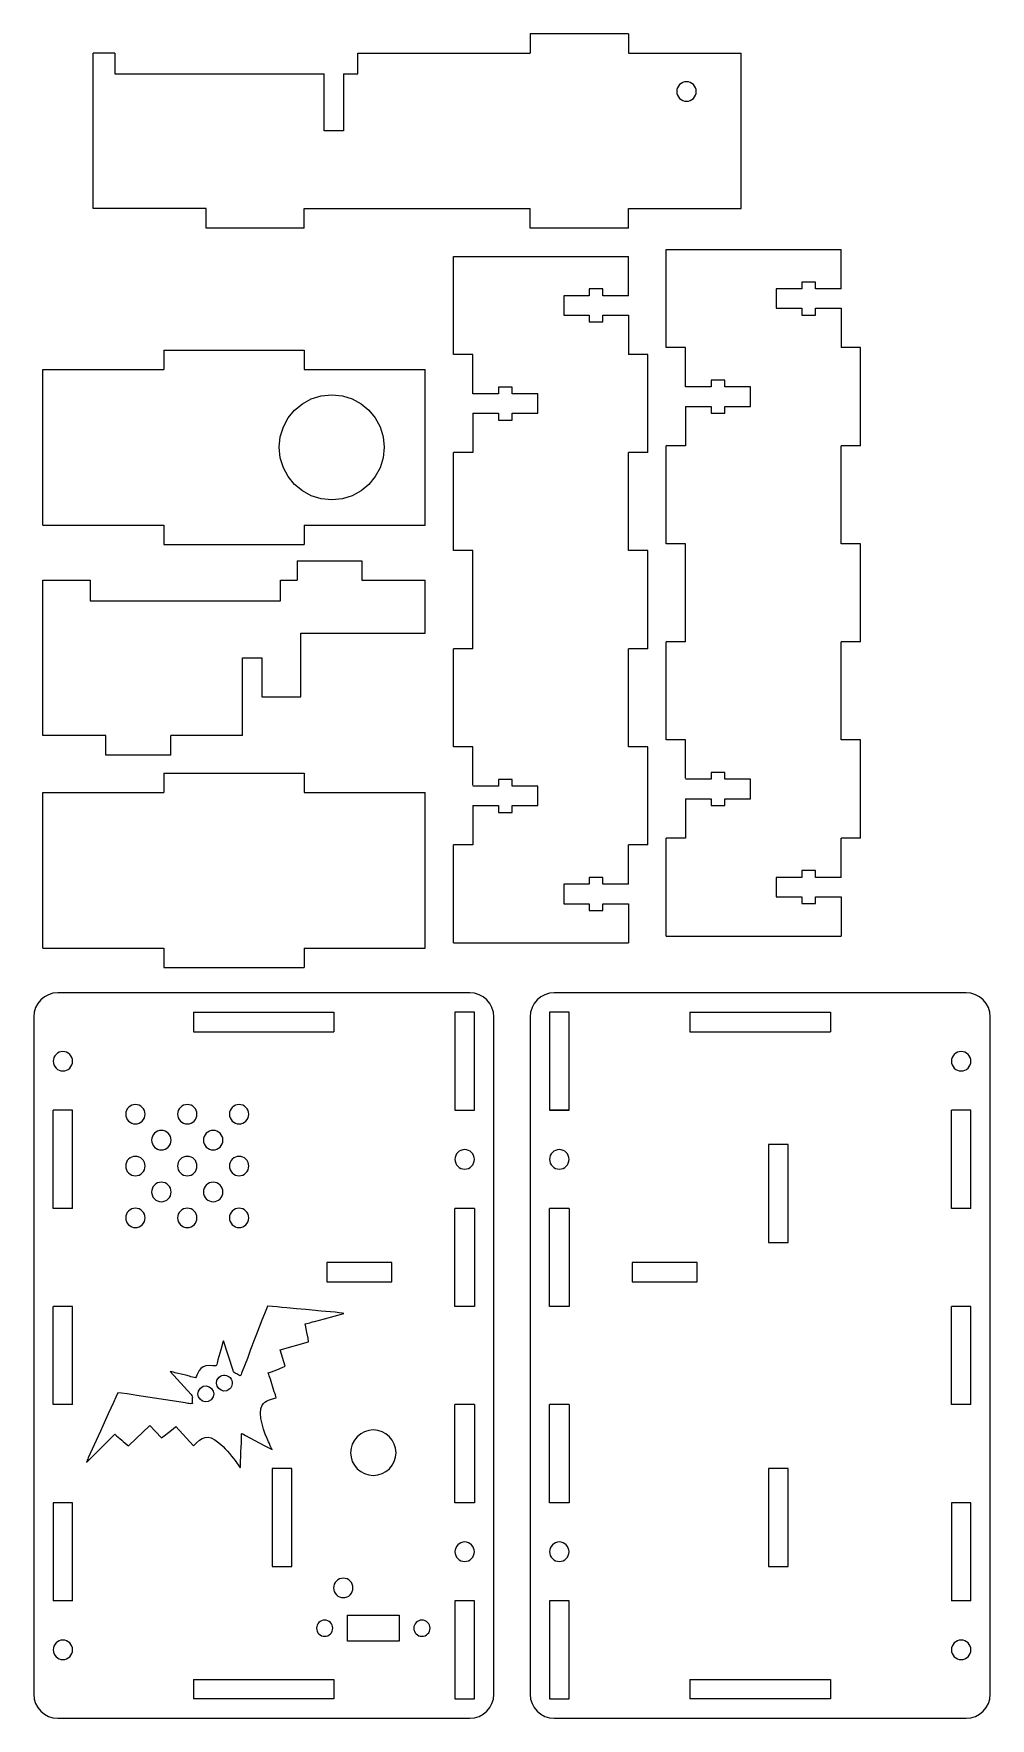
# Model space of a CAD drawing. Extents: x -93 to 54, y -134 to 126.
import ezdxf

# ---------------------------------------------------------------- set-up
doc = ezdxf.new("R2010")
doc.units = 0
doc.layers.add('LAYER_1', color=7, linetype='CONTINUOUS')

msp = doc.modelspace()

# ---------------------------------------------------------------- linework, layer by layer
at = {"layer": 'LAYER_1'}
for points in [[(-1.71, 126.18), (-16.85, 126.18)], [(-16.85, 126.18), (-16.85, 123.18)], [(-1.71, 126.18), (-1.71, 123.18)], [(-66.85, 96.18), (-66.85, 99.18)], [(-51.71, 96.18), (-51.71, 99.18)], [(-16.85, 96.18), (-16.85, 99.18)], [(-1.71, 96.18), (-1.71, 99.18)], [(-51.71, 96.18), (-66.85, 96.18)], [(-1.71, 96.18), (-16.85, 96.18)], [(-28.69, 91.81), (-1.69, 91.81)], [(-28.69, 76.66), (-28.69, 91.81)], [(-1.69, 85.73), (-1.69, 91.81)], [(4.12, 92.87), (31.12, 92.87)], [(4.12, 77.72), (4.12, 92.87)], [(31.12, 86.79), (31.12, 92.87)], [(-1.69, 85.73), (-5.64, 85.73), (-5.64, 86.78), (-7.74, 86.78), (-7.74, 85.73), (-11.69, 85.73), (-11.69, 82.73), (-7.74, 82.73), (-7.74, 81.68), (-5.64, 81.68), (-5.64, 82.73), (-1.69, 82.73)], [(31.12, 86.79), (27.16, 86.79), (27.16, 87.84), (25.06, 87.84), (25.06, 86.79), (21.12, 86.79), (21.12, 83.79), (25.06, 83.79), (25.06, 82.74), (27.16, 82.74), (27.16, 83.79), (31.12, 83.79)], [(-73.41, 77.33), (-73.41, 74.33)], [(-73.41, 77.33), (-51.74, 77.33)], [(-51.74, 77.33), (-51.74, 74.33)], [(-25.69, 76.66), (-28.69, 76.66)], [(-25.69, 70.59), (-25.69, 76.66)], [(1.31, 76.66), (-1.69, 76.66)], [(1.31, 61.52), (1.31, 76.66)], [(7.12, 77.72), (4.12, 77.72)], [(7.12, 71.65), (7.12, 77.72)], [(34.12, 77.72), (31.12, 77.72)], [(34.12, 62.58), (34.12, 77.72)], [(-92.07, 74.33), (-73.41, 74.33)], [(-92.07, 50.33), (-92.07, 74.33)], [(-51.74, 74.33), (-33.08, 74.33)], [(-33.08, 50.33), (-33.08, 74.33)], [(-25.69, 67.59), (-21.74, 67.59), (-21.74, 66.54), (-19.64, 66.54), (-19.64, 67.59), (-15.69, 67.59), (-15.69, 70.59), (-19.64, 70.59), (-19.64, 71.64), (-21.74, 71.64), (-21.74, 70.59), (-25.69, 70.59)], [(7.12, 68.65), (11.07, 68.65), (11.07, 67.6), (13.17, 67.6), (13.17, 68.65), (17.12, 68.65), (17.12, 71.65), (13.17, 71.65), (13.17, 72.7), (11.07, 72.7), (11.07, 71.65), (7.12, 71.65)], [(4.12, 47.44), (4.12, 62.58)], [(7.12, 62.58), (4.12, 62.58)], [(31.12, 47.44), (31.12, 62.58)], [(34.12, 62.58), (31.12, 62.58)], [(-28.69, 46.38), (-28.69, 61.52)], [(-25.69, 61.52), (-28.69, 61.52)], [(-1.69, 46.38), (-1.69, 61.52)], [(1.31, 61.52), (-1.69, 61.52)], [(-92.07, 50.33), (-73.41, 50.33)], [(-73.41, 50.33), (-73.41, 47.33)], [(-51.74, 50.33), (-51.74, 47.33)], [(-51.74, 50.33), (-33.08, 50.33)], [(-73.41, 47.33), (-51.74, 47.33)], [(7.12, 47.44), (4.12, 47.44)], [(7.12, 32.3), (7.12, 47.44)], [(34.12, 47.44), (31.12, 47.44)], [(34.12, 32.3), (34.12, 47.44)], [(-52.82, 44.82), (-52.82, 41.83)], [(-52.82, 44.82), (-42.82, 44.82)], [(-42.82, 44.82), (-42.82, 41.83)], [(-25.69, 46.38), (-28.69, 46.38)], [(-25.69, 31.24), (-25.69, 46.38)], [(1.31, 46.38), (-1.69, 46.38)], [(1.31, 31.24), (1.31, 46.38)], [(-92.07, 41.83), (-84.75, 41.83)], [(-92.07, 17.83), (-92.07, 41.83)], [(-42.82, 41.83), (-33.07, 41.83)], [(-33.07, 33.63), (-33.07, 41.83)], [(-28.69, 16.09), (-28.69, 31.24)], [(-25.69, 31.24), (-28.69, 31.24)], [(-1.69, 16.09), (-1.69, 31.24)], [(1.31, 31.24), (-1.69, 31.24)], [(4.12, 17.15), (4.12, 32.3)], [(7.12, 32.3), (4.12, 32.3)], [(31.12, 17.15), (31.12, 32.3)], [(34.12, 32.3), (31.12, 32.3)], [(-82.32, 17.83), (-92.07, 17.83)], [(-82.32, 14.83), (-82.32, 17.83)], [(-61.27, 17.83), (-72.32, 17.83)], [(-72.32, 14.83), (-72.32, 17.83)], [(-25.69, 16.09), (-28.69, 16.09)], [(-25.69, 10.17), (-25.69, 16.09)], [(1.31, 16.09), (-1.69, 16.09)], [(1.31, 0.95), (1.31, 16.09)], [(7.12, 17.15), (4.12, 17.15)], [(7.12, 11.23), (7.12, 17.15)], [(34.12, 17.15), (31.12, 17.15)], [(34.12, 2.01), (34.12, 17.15)], [(-72.32, 14.83), (-82.32, 14.83)], [(-73.41, 12.02), (-73.41, 9.03)], [(-73.41, 12.02), (-51.74, 12.02)], [(-51.74, 12.02), (-51.74, 9.03)], [(-25.69, 7.02), (-21.74, 7.02), (-21.74, 5.97), (-19.64, 5.97), (-19.64, 7.02), (-15.69, 7.02), (-15.69, 10.02), (-19.64, 10.02), (-19.64, 11.07), (-21.74, 11.07), (-21.74, 10.02), (-25.69, 10.02)], [(7.12, 8.08), (11.07, 8.08), (11.07, 7.03), (13.17, 7.03), (13.17, 8.08), (17.12, 8.08), (17.12, 11.08), (13.17, 11.08), (13.17, 12.13), (11.07, 12.13), (11.07, 11.08), (7.12, 11.08)], [(-92.07, 9.03), (-73.41, 9.03)], [(-92.07, -14.97), (-92.07, 9.03)], [(-51.74, 9.03), (-33.08, 9.03)], [(-33.08, -14.97), (-33.08, 9.03)], [(-28.69, -14.19), (-28.69, 0.95)], [(-25.69, 0.95), (-28.69, 0.95)], [(-1.69, -5.12), (-1.69, 0.95)], [(1.31, 0.95), (-1.69, 0.95)], [(4.12, -13.13), (4.12, 2.01)], [(7.12, 2.01), (4.12, 2.01)], [(31.12, -4.06), (31.12, 2.01)], [(34.12, 2.01), (31.12, 2.01)], [(-1.69, -5.12), (-5.64, -5.12), (-5.64, -4.07), (-7.74, -4.07), (-7.74, -5.12), (-11.69, -5.12), (-11.69, -8.12), (-7.74, -8.12), (-7.74, -9.17), (-5.64, -9.17), (-5.64, -8.12), (-1.69, -8.12)], [(31.12, -4.06), (27.16, -4.06), (27.16, -3.01), (25.06, -3.01), (25.06, -4.06), (21.12, -4.06), (21.12, -7.06), (25.06, -7.06), (25.06, -8.11), (27.16, -8.11), (27.16, -7.06), (31.12, -7.06)], [(-92.07, -14.97), (-73.41, -14.97)], [(-73.41, -14.97), (-73.41, -17.97)], [(-51.74, -14.97), (-51.74, -17.97)], [(-51.74, -14.97), (-33.08, -14.97)], [(-28.69, -14.19), (-1.69, -14.19)], [(4.12, -13.13), (31.12, -13.13)], [(-73.41, -17.97), (-51.74, -17.97)], [(-68.8, -24.88), (-68.8, -27.88)], [(-47.13, -24.88), (-47.13, -27.88)], [(7.8, -24.88), (7.8, -27.88)], [(29.47, -24.88), (29.47, -27.88)], [(-68.8, -27.88), (-47.13, -27.88)], [(7.8, -27.88), (29.47, -27.88)], [(-87.46, -40.02), (-90.46, -40.02)], [(-87.46, -40.02), (-90.46, -40.02)], [(-87.46, -55.16), (-87.46, -40.02)], [(-10.86, -40.02), (-13.86, -40.02)], [(-10.86, -40.02), (-13.86, -40.02)], [(51.14, -40.02), (48.14, -40.02)], [(51.14, -40.02), (48.14, -40.02)], [(51.14, -55.16), (51.14, -40.02)], [(-87.46, -55.16), (-90.46, -55.16)], [(-28.46, -70.3), (-28.46, -55.16)], [(-25.46, -55.16), (-28.46, -55.16)], [(-10.86, -55.16), (-13.86, -55.16)], [(-13.86, -70.3), (-13.86, -55.16)], [(51.14, -55.16), (48.14, -55.16)], [(-87.46, -70.3), (-90.46, -70.3)], [(-87.46, -85.45), (-87.46, -70.3)], [(-25.46, -70.3), (-28.46, -70.3)], [(-10.86, -70.3), (-13.86, -70.3)], [(51.14, -70.3), (48.14, -70.3)], [(51.14, -85.45), (51.14, -70.3)], [(-87.46, -85.45), (-90.46, -85.45)], [(-28.46, -100.59), (-28.46, -85.45)], [(-25.46, -85.45), (-28.46, -85.45)], [(-10.86, -85.45), (-13.86, -85.45)], [(-13.86, -100.59), (-13.86, -85.45)], [(51.14, -85.45), (48.14, -85.45)], [(-87.46, -100.59), (-90.46, -100.59)], [(-87.46, -115.73), (-87.46, -100.59)], [(-25.46, -100.59), (-28.46, -100.59)], [(-10.86, -100.59), (-13.86, -100.59)], [(51.14, -100.59), (48.14, -100.59)], [(51.14, -115.73), (51.14, -100.59)], [(-87.46, -115.73), (-90.46, -115.73)], [(-25.46, -115.74), (-28.46, -115.74)], [(-10.86, -115.73), (-13.86, -115.73)], [(51.14, -115.73), (48.14, -115.73)], [(51.14, -115.74), (48.14, -115.74)], [(51.14, -115.74), (48.14, -115.74)], [(-68.8, -127.87), (-68.8, -130.88)], [(-68.8, -127.87), (-47.13, -127.87)], [(-47.13, -127.87), (-47.13, -130.88)], [(7.8, -127.87), (7.8, -130.88)], [(7.8, -127.87), (29.47, -127.87)], [(29.47, -127.87), (29.47, -130.88)]]:
    msp.add_lwpolyline(points, dxfattribs=at)
at = {"layer": 'LAYER_1', "color": 250}
for points in [[(-84.28, 99.18), (-84.28, 123.18)], [(-80.97, 123.18), (-84.28, 123.18)], [(-80.97, 123.18), (-80.97, 119.99), (-48.64, 119.99)], [(-45.64, 119.99), (-43.47, 119.99), (-43.47, 123.18)], [(-43.47, 123.18), (-16.85, 123.18)], [(-1.71, 123.18), (5.51, 123.18)], [(5.51, 123.18), (15.72, 123.18)], [(15.72, 99.18), (15.72, 123.18)], [(-45.64, 119.99), (-45.64, 111.18), (-48.64, 111.18), (-48.64, 119.99)], [(-66.85, 99.18), (-84.28, 99.18)], [(-51.71, 99.18), (-16.85, 99.18)], [(-1.71, 99.18), (15.72, 99.18)], [(31.12, 83.79), (31.12, 77.72)], [(-1.69, 82.73), (-1.69, 76.66)], [(7.12, 68.65), (7.12, 62.58)], [(-25.69, 67.59), (-25.69, 61.52)], [(-84.75, 41.83), (-84.75, 38.63), (-55.39, 38.63), (-55.39, 41.83), (-52.82, 41.83)], [(-58.27, 23.83), (-52.27, 23.83), (-52.27, 33.63), (-33.07, 33.63)], [(-61.27, 17.83), (-61.27, 29.83), (-58.27, 29.83), (-58.27, 23.83)], [(7.12, 8.08), (7.12, 2.01)], [(-25.69, 7.02), (-25.69, 0.95)], [(31.12, -7.06), (31.12, -13.13)], [(-1.69, -8.12), (-1.69, -14.19)], [(-68.8, -24.88), (-47.13, -24.88)], [(7.8, -24.88), (29.47, -24.88)], [(-90.46, -55.16), (-90.46, -40.02)], [(48.14, -55.16), (48.14, -40.02)], [(-25.46, -55.16), (-25.46, -70.3)], [(-10.86, -55.16), (-10.86, -70.3)], [(-90.46, -85.45), (-90.46, -70.3)], [(48.14, -85.45), (48.14, -70.3)], [(-25.46, -85.45), (-25.46, -100.59)], [(-10.86, -85.45), (-10.86, -100.59)], [(-90.46, -100.59), (-90.46, -115.73)], [(48.14, -100.59), (48.14, -115.73)], [(-47.13, -130.88), (-68.8, -130.88)], [(29.47, -130.88), (7.8, -130.88)]]:
    msp.add_lwpolyline(points, dxfattribs=at)
for points in [[(7.26, 118.76), (6.96, 118.73), (6.68, 118.64), (6.42, 118.51), (6.2, 118.32), (6.01, 118.09), (5.87, 117.83), (5.79, 117.55), (5.76, 117.26), (5.79, 116.97), (5.87, 116.68), (6.01, 116.42), (6.2, 116.2), (6.42, 116.01), (6.68, 115.87), (6.96, 115.79), (7.26, 115.76), (7.55, 115.79), (7.83, 115.87), (8.09, 116.01), (8.32, 116.2), (8.5, 116.42), (8.64, 116.68), (8.73, 116.97), (8.76, 117.26), (8.73, 117.55), (8.64, 117.83), (8.5, 118.09), (8.32, 118.32), (8.09, 118.51), (7.83, 118.64), (7.55, 118.73)], [(-47.48, 70.43), (-45.84, 70.26), (-44.32, 69.79), (-42.95, 69.04), (-41.75, 68.05), (-40.76, 66.86), (-40.01, 65.48), (-39.54, 63.96), (-39.38, 62.33), (-39.54, 60.69), (-40.01, 59.17), (-40.76, 57.8), (-41.75, 56.6), (-42.95, 55.61), (-44.32, 54.86), (-45.84, 54.39), (-47.48, 54.23), (-49.11, 54.39), (-50.63, 54.86), (-52, 55.61), (-53.2, 56.6), (-54.19, 57.8), (-54.94, 59.17), (-55.41, 60.69), (-55.58, 62.33), (-55.41, 63.96), (-54.94, 65.48), (-54.19, 66.86), (-53.2, 68.05), (-52, 69.04), (-50.63, 69.79), (-49.11, 70.26), (-47.48, 70.43)], [(-26.19, -21.88), (-89.74, -21.88), (-90.49, -21.95), (-91.18, -22.17), (-91.82, -22.52), (-92.37, -22.97), (-92.82, -23.52), (-93.17, -24.16), (-93.39, -24.85), (-93.46, -25.6), (-93.46, -130.15), (-93.39, -130.9), (-93.17, -131.6), (-92.82, -132.23), (-92.37, -132.78), (-91.82, -133.24), (-91.18, -133.58), (-90.49, -133.8), (-89.74, -133.88), (-26.19, -133.88), (-25.44, -133.8), (-24.74, -133.58), (-24.11, -133.24), (-23.56, -132.78), (-23.1, -132.23), (-22.76, -131.6), (-22.54, -130.9), (-22.46, -130.15), (-22.46, -25.6), (-22.54, -24.85), (-22.76, -24.16), (-23.1, -23.52), (-23.56, -22.97), (-24.11, -22.52), (-24.74, -22.17), (-25.44, -21.95), (-26.19, -21.88)], [(50.41, -21.88), (-13.14, -21.88), (-13.89, -21.95), (-14.58, -22.17), (-15.22, -22.52), (-15.77, -22.97), (-16.22, -23.52), (-16.57, -24.16), (-16.79, -24.85), (-16.86, -25.6), (-16.86, -130.15), (-16.79, -130.9), (-16.57, -131.6), (-16.22, -132.23), (-15.77, -132.78), (-15.22, -133.24), (-14.58, -133.58), (-13.89, -133.8), (-13.14, -133.88), (50.41, -133.88), (51.16, -133.8), (51.86, -133.58), (52.49, -133.24), (53.04, -132.78), (53.5, -132.23), (53.84, -131.6), (54.06, -130.9), (54.14, -130.15), (54.14, -25.6), (54.06, -24.85), (53.84, -24.16), (53.5, -23.52), (53.04, -22.97), (52.49, -22.52), (51.86, -22.17), (51.16, -21.95), (50.41, -21.88)], [(-28.46, -40.02), (-25.46, -40.02), (-25.46, -24.88), (-28.46, -24.88), (-28.46, -40.02)], [(-13.86, -40.02), (-10.86, -40.02), (-10.86, -24.88), (-13.86, -24.88), (-13.86, -40.02)], [(-88.96, -30.95), (-89.26, -30.98), (-89.54, -31.06), (-89.8, -31.2), (-90.02, -31.39), (-90.21, -31.62), (-90.35, -31.88), (-90.43, -32.16), (-90.46, -32.45), (-90.43, -32.74), (-90.35, -33.02), (-90.21, -33.28), (-90.02, -33.51), (-89.8, -33.7), (-89.54, -33.84), (-89.26, -33.92), (-88.96, -33.95), (-88.67, -33.92), (-88.39, -33.84), (-88.13, -33.7), (-87.9, -33.51), (-87.72, -33.28), (-87.58, -33.02), (-87.49, -32.74), (-87.46, -32.45), (-87.49, -32.16), (-87.58, -31.88), (-87.72, -31.62), (-87.9, -31.39), (-88.13, -31.2), (-88.39, -31.06), (-88.67, -30.98)], [(49.64, -30.95), (49.34, -30.98), (49.06, -31.06), (48.8, -31.2), (48.58, -31.39), (48.39, -31.62), (48.25, -31.88), (48.17, -32.16), (48.14, -32.45), (48.17, -32.74), (48.25, -33.02), (48.39, -33.28), (48.58, -33.51), (48.8, -33.7), (49.06, -33.84), (49.34, -33.92), (49.64, -33.95), (49.93, -33.92), (50.21, -33.84), (50.47, -33.7), (50.7, -33.51), (50.88, -33.28), (51.02, -33.02), (51.11, -32.74), (51.14, -32.45), (51.11, -32.16), (51.02, -31.88), (50.88, -31.62), (50.7, -31.39), (50.47, -31.2), (50.21, -31.06), (49.93, -30.98)], [(-77.77, -39.13), (-78.06, -39.16), (-78.34, -39.24), (-78.6, -39.38), (-78.83, -39.57), (-79.02, -39.79), (-79.15, -40.05), (-79.24, -40.33), (-79.27, -40.63), (-79.24, -40.92), (-79.15, -41.2), (-79.02, -41.46), (-78.83, -41.69), (-78.6, -41.87), (-78.34, -42.01), (-78.06, -42.1), (-77.77, -42.13), (-77.48, -42.1), (-77.19, -42.01), (-76.93, -41.87), (-76.71, -41.69), (-76.52, -41.46), (-76.38, -41.2), (-76.3, -40.92), (-76.27, -40.63), (-76.3, -40.33), (-76.38, -40.05), (-76.52, -39.79), (-76.71, -39.57), (-76.93, -39.38), (-77.19, -39.24), (-77.48, -39.16)], [(-69.77, -39.13), (-70.06, -39.16), (-70.34, -39.24), (-70.6, -39.38), (-70.83, -39.57), (-71.02, -39.79), (-71.15, -40.05), (-71.24, -40.33), (-71.27, -40.63), (-71.24, -40.92), (-71.15, -41.2), (-71.02, -41.46), (-70.83, -41.69), (-70.6, -41.87), (-70.34, -42.01), (-70.06, -42.1), (-69.77, -42.13), (-69.48, -42.1), (-69.19, -42.01), (-68.93, -41.87), (-68.71, -41.69), (-68.52, -41.46), (-68.38, -41.2), (-68.3, -40.92), (-68.27, -40.63), (-68.3, -40.33), (-68.38, -40.05), (-68.52, -39.79), (-68.71, -39.57), (-68.93, -39.38), (-69.19, -39.24), (-69.48, -39.16)], [(-61.77, -39.13), (-62.06, -39.16), (-62.34, -39.24), (-62.6, -39.38), (-62.83, -39.57), (-63.02, -39.79), (-63.15, -40.05), (-63.24, -40.33), (-63.27, -40.63), (-63.24, -40.92), (-63.15, -41.2), (-63.02, -41.46), (-62.83, -41.69), (-62.6, -41.87), (-62.34, -42.01), (-62.06, -42.1), (-61.77, -42.13), (-61.48, -42.1), (-61.19, -42.01), (-60.93, -41.87), (-60.71, -41.69), (-60.52, -41.46), (-60.38, -41.2), (-60.3, -40.92), (-60.27, -40.63), (-60.3, -40.33), (-60.38, -40.05), (-60.52, -39.79), (-60.71, -39.57), (-60.93, -39.38), (-61.19, -39.24), (-61.48, -39.16)], [(-73.77, -43.13), (-74.06, -43.16), (-74.34, -43.24), (-74.6, -43.38), (-74.83, -43.57), (-75.02, -43.79), (-75.15, -44.05), (-75.24, -44.33), (-75.27, -44.63), (-75.24, -44.92), (-75.15, -45.2), (-75.02, -45.46), (-74.83, -45.69), (-74.6, -45.87), (-74.34, -46.01), (-74.06, -46.1), (-73.77, -46.13), (-73.48, -46.1), (-73.19, -46.01), (-72.93, -45.87), (-72.71, -45.69), (-72.52, -45.46), (-72.38, -45.2), (-72.3, -44.92), (-72.27, -44.63), (-72.3, -44.33), (-72.38, -44.05), (-72.52, -43.79), (-72.71, -43.57), (-72.93, -43.38), (-73.19, -43.24), (-73.48, -43.16)], [(-65.77, -43.13), (-66.06, -43.16), (-66.34, -43.24), (-66.6, -43.38), (-66.83, -43.57), (-67.02, -43.79), (-67.15, -44.05), (-67.24, -44.33), (-67.27, -44.63), (-67.24, -44.92), (-67.15, -45.2), (-67.02, -45.46), (-66.83, -45.69), (-66.6, -45.87), (-66.34, -46.01), (-66.06, -46.1), (-65.77, -46.13), (-65.48, -46.1), (-65.19, -46.01), (-64.93, -45.87), (-64.71, -45.69), (-64.52, -45.46), (-64.38, -45.2), (-64.3, -44.92), (-64.27, -44.63), (-64.3, -44.33), (-64.38, -44.05), (-64.52, -43.79), (-64.71, -43.57), (-64.93, -43.38), (-65.19, -43.24), (-65.48, -43.16)], [(-26.96, -46.09), (-27.26, -46.12), (-27.54, -46.21), (-27.8, -46.34), (-28.02, -46.53), (-28.21, -46.76), (-28.35, -47.02), (-28.43, -47.3), (-28.46, -47.59), (-28.43, -47.88), (-28.35, -48.17), (-28.21, -48.42), (-28.02, -48.65), (-27.8, -48.84), (-27.54, -48.98), (-27.26, -49.06), (-26.96, -49.09), (-26.67, -49.06), (-26.39, -48.98), (-26.13, -48.84), (-25.9, -48.65), (-25.72, -48.42), (-25.58, -48.17), (-25.49, -47.88), (-25.46, -47.59), (-25.49, -47.3), (-25.58, -47.02), (-25.72, -46.76), (-25.9, -46.53), (-26.13, -46.34), (-26.39, -46.21), (-26.67, -46.12)], [(-12.36, -46.09), (-12.66, -46.12), (-12.94, -46.21), (-13.2, -46.34), (-13.42, -46.53), (-13.61, -46.76), (-13.75, -47.02), (-13.83, -47.3), (-13.86, -47.59), (-13.83, -47.88), (-13.75, -48.17), (-13.61, -48.42), (-13.42, -48.65), (-13.2, -48.84), (-12.94, -48.98), (-12.66, -49.06), (-12.36, -49.09), (-12.07, -49.06), (-11.79, -48.98), (-11.53, -48.84), (-11.3, -48.65), (-11.12, -48.42), (-10.98, -48.17), (-10.89, -47.88), (-10.86, -47.59), (-10.89, -47.3), (-10.98, -47.02), (-11.12, -46.76), (-11.3, -46.53), (-11.53, -46.34), (-11.79, -46.21), (-12.07, -46.12)], [(19.94, -60.45), (22.94, -60.45), (22.94, -45.31), (19.94, -45.31), (19.94, -60.45)], [(-77.77, -47.13), (-78.06, -47.16), (-78.34, -47.24), (-78.6, -47.38), (-78.83, -47.57), (-79.02, -47.79), (-79.15, -48.05), (-79.24, -48.33), (-79.27, -48.63), (-79.24, -48.92), (-79.15, -49.2), (-79.02, -49.46), (-78.83, -49.69), (-78.6, -49.87), (-78.34, -50.01), (-78.06, -50.1), (-77.77, -50.13), (-77.48, -50.1), (-77.19, -50.01), (-76.93, -49.87), (-76.71, -49.69), (-76.52, -49.46), (-76.38, -49.2), (-76.3, -48.92), (-76.27, -48.63), (-76.3, -48.33), (-76.38, -48.05), (-76.52, -47.79), (-76.71, -47.57), (-76.93, -47.38), (-77.19, -47.24), (-77.48, -47.16)], [(-77.77, -47.13), (-78.06, -47.16), (-78.34, -47.24), (-78.6, -47.38), (-78.83, -47.57), (-79.02, -47.79), (-79.15, -48.05), (-79.24, -48.33), (-79.27, -48.63), (-79.24, -48.92), (-79.15, -49.2), (-79.02, -49.46), (-78.83, -49.69), (-78.6, -49.87), (-78.34, -50.01), (-78.06, -50.1), (-77.77, -50.13), (-77.48, -50.1), (-77.19, -50.01), (-76.93, -49.87), (-76.71, -49.69), (-76.52, -49.46), (-76.38, -49.2), (-76.3, -48.92), (-76.27, -48.63), (-76.3, -48.33), (-76.38, -48.05), (-76.52, -47.79), (-76.71, -47.57), (-76.93, -47.38), (-77.19, -47.24), (-77.48, -47.16)], [(-69.77, -47.13), (-70.06, -47.16), (-70.34, -47.24), (-70.6, -47.38), (-70.83, -47.57), (-71.02, -47.79), (-71.15, -48.05), (-71.24, -48.33), (-71.27, -48.63), (-71.24, -48.92), (-71.15, -49.2), (-71.02, -49.46), (-70.83, -49.69), (-70.6, -49.87), (-70.34, -50.01), (-70.06, -50.1), (-69.77, -50.13), (-69.48, -50.1), (-69.19, -50.01), (-68.93, -49.87), (-68.71, -49.69), (-68.52, -49.46), (-68.38, -49.2), (-68.3, -48.92), (-68.27, -48.63), (-68.3, -48.33), (-68.38, -48.05), (-68.52, -47.79), (-68.71, -47.57), (-68.93, -47.38), (-69.19, -47.24), (-69.48, -47.16)], [(-61.77, -47.13), (-62.06, -47.16), (-62.34, -47.24), (-62.6, -47.38), (-62.83, -47.57), (-63.02, -47.79), (-63.15, -48.05), (-63.24, -48.33), (-63.27, -48.63), (-63.24, -48.92), (-63.15, -49.2), (-63.02, -49.46), (-62.83, -49.69), (-62.6, -49.87), (-62.34, -50.01), (-62.06, -50.1), (-61.77, -50.13), (-61.48, -50.1), (-61.19, -50.01), (-60.93, -49.87), (-60.71, -49.69), (-60.52, -49.46), (-60.38, -49.2), (-60.3, -48.92), (-60.27, -48.63), (-60.3, -48.33), (-60.38, -48.05), (-60.52, -47.79), (-60.71, -47.57), (-60.93, -47.38), (-61.19, -47.24), (-61.48, -47.16)], [(-73.77, -51.13), (-74.06, -51.16), (-74.34, -51.24), (-74.6, -51.38), (-74.83, -51.57), (-75.02, -51.79), (-75.15, -52.05), (-75.24, -52.33), (-75.27, -52.63), (-75.24, -52.92), (-75.15, -53.2), (-75.02, -53.46), (-74.83, -53.69), (-74.6, -53.87), (-74.34, -54.01), (-74.06, -54.1), (-73.77, -54.13), (-73.48, -54.1), (-73.19, -54.01), (-72.93, -53.87), (-72.71, -53.69), (-72.52, -53.46), (-72.38, -53.2), (-72.3, -52.92), (-72.27, -52.63), (-72.3, -52.33), (-72.38, -52.05), (-72.52, -51.79), (-72.71, -51.57), (-72.93, -51.38), (-73.19, -51.24), (-73.48, -51.16)], [(-65.77, -51.13), (-66.06, -51.16), (-66.34, -51.24), (-66.6, -51.38), (-66.83, -51.57), (-67.02, -51.79), (-67.15, -52.05), (-67.24, -52.33), (-67.27, -52.63), (-67.24, -52.92), (-67.15, -53.2), (-67.02, -53.46), (-66.83, -53.69), (-66.6, -53.87), (-66.34, -54.01), (-66.06, -54.1), (-65.77, -54.13), (-65.48, -54.1), (-65.19, -54.01), (-64.93, -53.87), (-64.71, -53.69), (-64.52, -53.46), (-64.38, -53.2), (-64.3, -52.92), (-64.27, -52.63), (-64.3, -52.33), (-64.38, -52.05), (-64.52, -51.79), (-64.71, -51.57), (-64.93, -51.38), (-65.19, -51.24), (-65.48, -51.16)], [(-77.77, -55.13), (-78.06, -55.16), (-78.34, -55.24), (-78.6, -55.38), (-78.83, -55.57), (-79.02, -55.79), (-79.15, -56.05), (-79.24, -56.33), (-79.27, -56.63), (-79.24, -56.92), (-79.15, -57.2), (-79.02, -57.46), (-78.83, -57.69), (-78.6, -57.87), (-78.34, -58.01), (-78.06, -58.1), (-77.77, -58.13), (-77.48, -58.1), (-77.19, -58.01), (-76.93, -57.87), (-76.71, -57.69), (-76.52, -57.46), (-76.38, -57.2), (-76.3, -56.92), (-76.27, -56.63), (-76.3, -56.33), (-76.38, -56.05), (-76.52, -55.79), (-76.71, -55.57), (-76.93, -55.38), (-77.19, -55.24), (-77.48, -55.16)], [(-69.77, -55.13), (-70.06, -55.16), (-70.34, -55.24), (-70.6, -55.38), (-70.83, -55.57), (-71.02, -55.79), (-71.15, -56.05), (-71.24, -56.33), (-71.27, -56.63), (-71.24, -56.92), (-71.15, -57.2), (-71.02, -57.46), (-70.83, -57.69), (-70.6, -57.87), (-70.34, -58.01), (-70.06, -58.1), (-69.77, -58.13), (-69.48, -58.1), (-69.19, -58.01), (-68.93, -57.87), (-68.71, -57.69), (-68.52, -57.46), (-68.38, -57.2), (-68.3, -56.92), (-68.27, -56.63), (-68.3, -56.33), (-68.38, -56.05), (-68.52, -55.79), (-68.71, -55.57), (-68.93, -55.38), (-69.19, -55.24), (-69.48, -55.16)], [(-61.77, -55.13), (-62.06, -55.16), (-62.34, -55.24), (-62.6, -55.38), (-62.83, -55.57), (-63.02, -55.79), (-63.15, -56.05), (-63.24, -56.33), (-63.27, -56.63), (-63.24, -56.92), (-63.15, -57.2), (-63.02, -57.46), (-62.83, -57.69), (-62.6, -57.87), (-62.34, -58.01), (-62.06, -58.1), (-61.77, -58.13), (-61.48, -58.1), (-61.19, -58.01), (-60.93, -57.87), (-60.71, -57.69), (-60.52, -57.46), (-60.38, -57.2), (-60.3, -56.92), (-60.27, -56.63), (-60.3, -56.33), (-60.38, -56.05), (-60.52, -55.79), (-60.71, -55.57), (-60.93, -55.38), (-61.19, -55.24), (-61.48, -55.16)], [(-48.21, -66.51), (-38.21, -66.51), (-38.21, -63.51), (-48.21, -63.51), (-48.21, -66.51)], [(-1.11, -66.51), (8.89, -66.51), (8.89, -63.51), (-1.11, -63.51), (-1.11, -66.51)], [(-41.06, -89.37), (-41.75, -89.44), (-42.4, -89.64), (-43.01, -89.96), (-43.54, -90.4), (-43.97, -90.93), (-44.3, -91.54), (-44.5, -92.19), (-44.56, -92.87), (-44.5, -93.56), (-44.3, -94.21), (-43.97, -94.82), (-43.54, -95.35), (-43.01, -95.78), (-42.4, -96.11), (-41.75, -96.31), (-41.06, -96.37), (-40.38, -96.31), (-39.72, -96.11), (-39.12, -95.78), (-38.59, -95.35), (-38.15, -94.82), (-37.83, -94.21), (-37.63, -93.56), (-37.56, -92.87), (-37.63, -92.19), (-37.83, -91.54), (-38.15, -90.93), (-38.59, -90.4), (-39.12, -89.96), (-39.72, -89.64), (-40.38, -89.44)], [(-56.66, -110.45), (-53.66, -110.45), (-53.66, -95.3), (-56.66, -95.3), (-56.66, -110.45)], [(19.94, -110.45), (22.94, -110.45), (22.94, -95.3), (19.94, -95.3), (19.94, -110.45)], [(-26.96, -106.66), (-27.26, -106.69), (-27.54, -106.78), (-27.8, -106.92), (-28.02, -107.1), (-28.21, -107.33), (-28.35, -107.59), (-28.43, -107.87), (-28.46, -108.16), (-28.43, -108.46), (-28.35, -108.74), (-28.21, -109), (-28.02, -109.22), (-27.8, -109.41), (-27.54, -109.55), (-27.26, -109.63), (-26.96, -109.66), (-26.67, -109.63), (-26.39, -109.55), (-26.13, -109.41), (-25.9, -109.22), (-25.72, -109), (-25.58, -108.74), (-25.49, -108.46), (-25.46, -108.16), (-25.49, -107.87), (-25.58, -107.59), (-25.72, -107.33), (-25.9, -107.1), (-26.13, -106.92), (-26.39, -106.78), (-26.67, -106.69)], [(-12.36, -106.66), (-12.66, -106.69), (-12.94, -106.78), (-13.2, -106.92), (-13.42, -107.1), (-13.61, -107.33), (-13.75, -107.59), (-13.83, -107.87), (-13.86, -108.16), (-13.83, -108.46), (-13.75, -108.74), (-13.61, -109), (-13.42, -109.22), (-13.2, -109.41), (-12.94, -109.55), (-12.66, -109.63), (-12.36, -109.66), (-12.07, -109.63), (-11.79, -109.55), (-11.53, -109.41), (-11.3, -109.22), (-11.12, -109), (-10.98, -108.74), (-10.89, -108.46), (-10.86, -108.16), (-10.89, -107.87), (-10.98, -107.59), (-11.12, -107.33), (-11.3, -107.1), (-11.53, -106.92), (-11.79, -106.78), (-12.07, -106.69)], [(-28.46, -130.87), (-25.46, -130.87), (-25.46, -115.73), (-28.46, -115.73), (-28.46, -130.87)], [(-13.86, -130.87), (-10.86, -130.87), (-10.86, -115.73), (-13.86, -115.73), (-13.86, -130.87)], [(-48.56, -118.72), (-48.81, -118.75), (-49.04, -118.82), (-49.26, -118.94), (-49.45, -119.09), (-49.6, -119.28), (-49.72, -119.5), (-49.79, -119.73), (-49.81, -119.97), (-49.79, -120.22), (-49.72, -120.45), (-49.6, -120.67), (-49.45, -120.86), (-49.26, -121.01), (-49.04, -121.13), (-48.81, -121.2), (-48.56, -121.22), (-48.32, -121.2), (-48.08, -121.13), (-47.87, -121.01), (-47.68, -120.86), (-47.52, -120.67), (-47.41, -120.45), (-47.34, -120.22), (-47.31, -119.97), (-47.34, -119.73), (-47.41, -119.5), (-47.52, -119.28), (-47.68, -119.09), (-47.87, -118.94), (-48.08, -118.82), (-48.32, -118.75)], [(-45.06, -121.97), (-45.06, -117.97), (-37.06, -117.97), (-37.06, -121.97), (-45.06, -121.97)], [(-33.56, -118.72), (-33.81, -118.75), (-34.04, -118.82), (-34.26, -118.94), (-34.45, -119.09), (-34.6, -119.28), (-34.72, -119.5), (-34.79, -119.73), (-34.81, -119.97), (-34.79, -120.22), (-34.72, -120.45), (-34.6, -120.67), (-34.45, -120.86), (-34.26, -121.01), (-34.04, -121.13), (-33.81, -121.2), (-33.56, -121.22), (-33.32, -121.2), (-33.08, -121.13), (-32.87, -121.01), (-32.68, -120.86), (-32.52, -120.67), (-32.41, -120.45), (-32.34, -120.22), (-32.31, -119.97), (-32.34, -119.73), (-32.41, -119.5), (-32.52, -119.28), (-32.68, -119.09), (-32.87, -118.94), (-33.08, -118.82), (-33.32, -118.75)], [(-88.96, -121.8), (-89.26, -121.83), (-89.54, -121.92), (-89.8, -122.06), (-90.02, -122.24), (-90.21, -122.47), (-90.35, -122.73), (-90.43, -123.01), (-90.46, -123.3), (-90.43, -123.6), (-90.35, -123.88), (-90.21, -124.14), (-90.02, -124.37), (-89.8, -124.55), (-89.54, -124.69), (-89.26, -124.78), (-88.96, -124.8), (-88.67, -124.78), (-88.39, -124.69), (-88.13, -124.55), (-87.9, -124.37), (-87.72, -124.14), (-87.58, -123.88), (-87.49, -123.6), (-87.46, -123.3), (-87.49, -123.01), (-87.58, -122.73), (-87.72, -122.47), (-87.9, -122.24), (-88.13, -122.06), (-88.39, -121.92), (-88.67, -121.83)], [(49.64, -121.8), (49.34, -121.83), (49.06, -121.92), (48.8, -122.06), (48.58, -122.24), (48.39, -122.47), (48.25, -122.73), (48.17, -123.01), (48.14, -123.3), (48.17, -123.6), (48.25, -123.88), (48.39, -124.14), (48.58, -124.37), (48.8, -124.55), (49.06, -124.69), (49.34, -124.78), (49.64, -124.8), (49.93, -124.78), (50.21, -124.69), (50.47, -124.55), (50.7, -124.37), (50.88, -124.14), (51.02, -123.88), (51.11, -123.6), (51.14, -123.3), (51.11, -123.01), (51.02, -122.73), (50.88, -122.47), (50.7, -122.24), (50.47, -122.06), (50.21, -121.92), (49.93, -121.83)]]:
    msp.add_lwpolyline(points, close=True, dxfattribs=at)
at = {"layer": 'LAYER_1'}
for points in [[(-85.3, -94.38), (-80.94, -90), (-80.7, -90.25), (-80.43, -90.47), (-80.16, -90.69), (-79.88, -90.93), (-79.64, -91.14), (-79.35, -91.4), (-79.06, -91.65), (-78.82, -91.83), (-75.53, -88.66), (-73.72, -90.58), (-73.32, -90.28), (-72.64, -89.74), (-71.96, -89.17), (-71.54, -88.82), (-68.82, -91.79), (-68.34, -91.34), (-67.89, -90.96), (-67.46, -90.68), (-67.02, -90.51), (-66.57, -90.47), (-66.07, -90.58), (-65.52, -90.87), (-64.88, -91.34), (-64.57, -91.62), (-64.24, -91.93), (-63.9, -92.27), (-63.57, -92.64), (-63.23, -93.01), (-62.92, -93.39), (-62.63, -93.75), (-62.37, -94.1), (-61.59, -95.2), (-61.57, -95.07), (-61.48, -92.62), (-61.45, -92.11), (-61.42, -91.27), (-61.4, -90.45), (-61.41, -89.98), (-61.3, -89.92), (-61.05, -90.09), (-60.76, -90.24), (-57.88, -91.75), (-57.29, -92.07), (-56.69, -92.37), (-56.83, -92.1), (-56.97, -91.79), (-57.1, -91.47), (-57.23, -91.19), (-57.46, -90.67), (-57.73, -90), (-58, -89.23), (-58.23, -88.4), (-58.41, -87.57), (-58.49, -86.78), (-58.43, -86.09), (-58.22, -85.53), (-58.02, -85.28), (-57.78, -85.07), (-57.52, -84.9), (-57.23, -84.77), (-56.63, -84.56), (-56.05, -84.39), (-56.09, -84.21), (-56.17, -83.95), (-56.27, -83.68), (-56.34, -83.46), (-56.95, -81.54), (-57.03, -81.29), (-57.11, -81.03), (-57.19, -80.78), (-57.28, -80.56), (-56.77, -80.37), (-55.94, -80.06), (-55.13, -79.74), (-54.67, -79.54), (-55.44, -77), (-51.05, -75.75), (-51.13, -75.2), (-51.3, -74.31), (-51.48, -73.44), (-51.58, -72.98), (-51.31, -72.93), (-50.88, -72.81), (-50.43, -72.69), (-50.12, -72.6), (-48.62, -72.2), (-45.62, -71.38), (-45.85, -71.32), (-46.32, -71.26), (-46.96, -71.19), (-47.67, -71.13), (-48.41, -71.06), (-49.09, -71), (-49.64, -70.95), (-49.99, -70.92), (-51.49, -70.78), (-52.93, -70.64), (-54.43, -70.5), (-55.17, -70.44), (-55.9, -70.36), (-56.63, -70.29), (-57.37, -70.23), (-57.56, -70.67), (-57.86, -71.43), (-58.25, -72.41), (-58.67, -73.5), (-59.09, -74.6), (-59.48, -75.62), (-59.79, -76.43), (-59.99, -76.96), (-60.5, -78.31), (-61.29, -80.34), (-61.38, -80.6), (-61.44, -80.78), (-61.47, -80.85), (-61.51, -80.91), (-61.56, -80.96), (-61.63, -81.02), (-61.79, -80.88), (-61.95, -80.78), (-62.1, -80.71), (-62.26, -80.65), (-62.4, -80.58), (-62.52, -80.49), (-62.62, -80.37), (-62.7, -80.2), (-64.2, -75.61), (-64.31, -75.92), (-64.45, -76.43), (-64.61, -77.01), (-64.77, -77.53), (-64.91, -78), (-65.03, -78.52), (-65.09, -78.78), (-65.16, -79.03), (-65.23, -79.26), (-65.31, -79.45), (-65.45, -79.48), (-65.56, -79.48), (-65.68, -79.46), (-65.8, -79.44), (-66.29, -79.41), (-66.89, -79.46), (-67.34, -79.62), (-67.67, -79.87), (-67.91, -80.16), (-68.08, -80.49), (-68.22, -80.8), (-68.35, -81.08), (-68.5, -81.3), (-68.72, -81.28), (-68.95, -81.23), (-69.2, -81.16), (-69.45, -81.08), (-69.97, -80.93), (-70.44, -80.81), (-71.42, -80.59), (-71.66, -80.52), (-71.91, -80.45), (-72.15, -80.39), (-72.39, -80.36), (-69.19, -83.91), (-69.06, -84.07), (-69, -84.23), (-68.98, -84.38), (-68.99, -84.53), (-69.01, -84.69), (-69.02, -84.87), (-69.02, -85.06), (-68.98, -85.27), (-69.1, -85.3), (-69.27, -85.31), (-69.47, -85.29), (-69.69, -85.27), (-70.11, -85.19), (-70.42, -85.13), (-77.56, -84.05), (-78.13, -83.95), (-79.02, -83.81), (-79.9, -83.68), (-80.46, -83.61), (-80.79, -84.31), (-81.17, -85.11), (-81.57, -85.98), (-81.98, -86.89), (-82.39, -87.81), (-82.79, -88.71), (-83.17, -89.55), (-83.51, -90.31), (-84.13, -91.68), (-85.04, -93.68), (-85.12, -93.86), (-85.2, -94.03), (-85.27, -94.21), (-85.3, -94.38)], [(-67.74, -82.89), (-67.3, -82.61), (-66.84, -82.56), (-66.41, -82.69), (-66.04, -82.97), (-65.79, -83.35), (-65.68, -83.79), (-65.76, -84.25), (-66.08, -84.69), (-66.53, -84.97), (-66.99, -85.03), (-67.43, -84.9), (-67.79, -84.63), (-68.05, -84.26), (-68.15, -83.82), (-68.06, -83.35), (-67.74, -82.89)], [(-64.86, -81.22), (-64.66, -81.06), (-64.43, -80.96), (-64.19, -80.92), (-63.96, -80.92), (-63.72, -80.96), (-63.5, -81.04), (-63.31, -81.15), (-63.15, -81.29), (-62.99, -81.51), (-62.88, -81.74), (-62.83, -81.98), (-62.83, -82.22), (-62.87, -82.45), (-62.95, -82.67), (-63.06, -82.86), (-63.21, -83.03), (-63.66, -83.31), (-64.12, -83.36), (-64.56, -83.24), (-64.92, -82.97), (-65.18, -82.59), (-65.28, -82.15), (-65.19, -81.68), (-64.86, -81.22)], [(-45.7, -112.25), (-45.99, -112.28), (-46.27, -112.36), (-46.53, -112.5), (-46.76, -112.69), (-46.94, -112.92), (-47.08, -113.18), (-47.17, -113.46), (-47.2, -113.75), (-47.17, -114.04), (-47.08, -114.32), (-46.94, -114.58), (-46.76, -114.81), (-46.53, -115), (-46.27, -115.14), (-45.99, -115.22), (-45.7, -115.25), (-45.4, -115.22), (-45.12, -115.14), (-44.86, -115), (-44.64, -114.81), (-44.45, -114.58), (-44.31, -114.32), (-44.23, -114.04), (-44.2, -113.75), (-44.23, -113.46), (-44.31, -113.18), (-44.45, -112.92), (-44.64, -112.69), (-44.86, -112.5), (-45.12, -112.36), (-45.4, -112.28)]]:
    msp.add_lwpolyline(points, close=True, dxfattribs=at)

doc.saveas('drawing.dxf')
